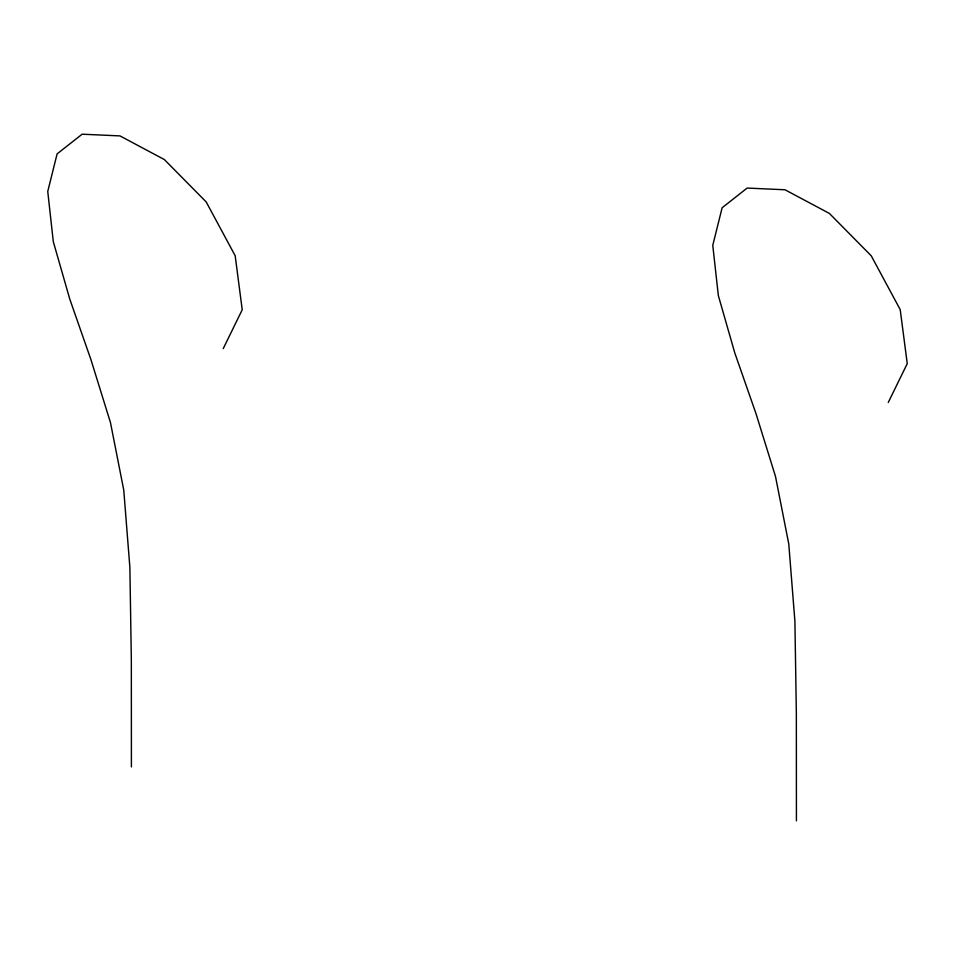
<?xml version="1.0" encoding="UTF-8"?>
<svg xmlns="http://www.w3.org/2000/svg" width="955" height="955" viewBox="0 0 955 955"><rect width="100%" height="100%" fill="white"/><g stroke="black" fill="none" stroke-linecap="round" stroke-linejoin="round"><path stroke-width="1.43" d="M223.231 348.623L242.224 309.766L235.181 255.749L206.196 201.935L164.367 159.569L119.984 135.908L82.13 134.201L57.097 153.898L47.75 191.466L53.301 241.651L69.751 299.022L90.94 359.665L110.458 422.54L123.756 490.082L129.88 567.437L131.336 659.714L131.408 766.937M888.257 402.485L907.25 363.628L900.207 309.611L871.223 255.797L829.394 213.431L785.01 189.77L747.156 188.063L722.123 207.76L712.776 245.328L718.327 295.513L734.777 352.884L755.966 413.527L775.484 476.402L788.77 543.944L794.906 621.299L796.351 713.576L796.422 820.799"/></g></svg>
